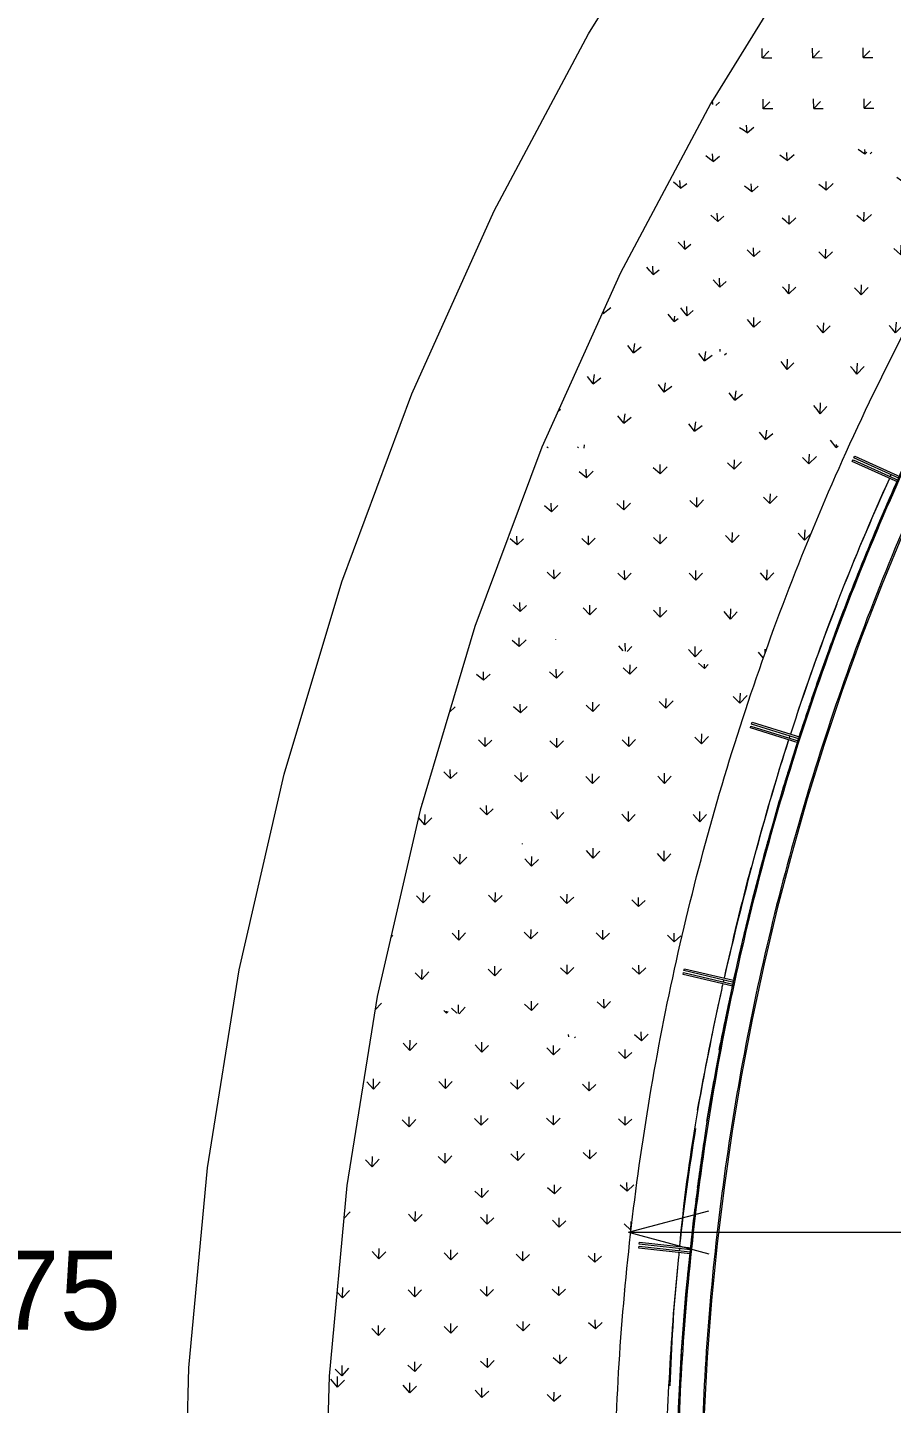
# Model space of a CAD drawing. Header units: millimetres. Extents: x 12827 to 178996, y -27589 to 73652.
# Drawn here: x 92628 to 96932, y 51820 to 58676 of the extents above; entities that cross this region are included whole.
import ezdxf

# ---------------------------------------------------------------- set-up
doc = ezdxf.new("R2010")
doc.units = ezdxf.units.MM
for name, color, linetype, lineweight in [('A-ANNO-NOTE', 131, 'Continuous', 25), ('A-FLOR', 192, 'Continuous', 9), ('A-FLOR-HRAL', 11, 'Continuous', 9), ('A-FLOR-LEVL', 51, 'Continuous', 9), ('A-FLOR-PATT', 8, 'Continuous', 9), ('G-ANNO-TEXT', 231, 'Continuous', 5)]:
    doc.layers.add(name, color=color, linetype=linetype, lineweight=lineweight)
doc.styles.add('Arial_1', font='arial.ttf', dxfattribs={"height": 393.413174})

# ---------------------------------------------------------------- blocks, each defined once
blk = doc.blocks.new('FP_117-Copy of 1_F')
at = {"layer": 'A-FLOR-PATT'}
for p, q in [((94203.6, 52741.8), (94235, 52774.9)), ((94559.3, 52727.1), (94526, 52763.8)), ((94559.3, 52727.1), (94559.8, 52777.1)), ((94559.3, 52727.1), (94593.2, 52761.1)), ((94917.5, 52713.8), (94884.3, 52749)), ((94917.5, 52713.8), (94918, 52761.5)), ((94917.5, 52713.8), (94951.4, 52746.1)), ((95275.7, 52699.3), (95242.5, 52733)), ((95275.7, 52699.3), (95276.2, 52744.8)), ((95275.7, 52699.3), (95309.7, 52729.9)), ((95633.9, 52683.5), (95634.5, 52726.7)), ((95633.9, 52683.5), (95600.7, 52715.7)), ((95633.9, 52683.5), (95634, 52683.6)), ((94378.5, 52540.9), (94378.9, 52591.8)), ((94737, 52536.7), (94737.3, 52585.4)), ((94378.5, 52540.9), (94345.2, 52577.4)), ((94378.5, 52540.9), (94412.4, 52576.4)), ((94737, 52536.7), (94703.6, 52571.7)), ((94737, 52536.7), (94770.8, 52570.5)), ((95095.4, 52531.3), (95061.9, 52564.8)), ((95095.4, 52531.3), (95095.6, 52577.7)), ((95095.4, 52531.3), (95129.1, 52563.4)), ((95453.7, 52524.6), (95420.2, 52556.7)), ((95453.7, 52524.6), (95453.8, 52568.8)), ((95453.7, 52524.6), (95487.4, 52555)), ((94197.6, 52346.7), (94198, 52398.6)), ((94197.6, 52346.7), (94231.5, 52383.7)), ((94556.9, 52351.6), (94523.3, 52386.4)), ((94556.9, 52351.6), (94557.1, 52401.2)), ((94556.9, 52351.6), (94590.7, 52386.9)), ((94916, 52355.2), (94882.3, 52388.6)), ((94916, 52355.2), (94916, 52402.6)), ((94916, 52355.2), (94949.6, 52388.8)), ((95275.1, 52357.6), (95241.2, 52389.5)), ((95275.1, 52357.6), (95274.8, 52402.7)), ((95275.1, 52357.6), (95308.5, 52389.5)), ((95603.3, 52386.2), (95600, 52389.2)), ((94197.6, 52346.7), (94169.5, 52377.3)), ((94376.3, 52158.5), (94342.7, 52193.1)), ((94376.3, 52158.5), (94376.5, 52209)), ((94376.3, 52158.5), (94410.3, 52195.3)), ((94736.8, 52171.1), (94702.9, 52204.2)), ((94736.8, 52171.1), (94736.7, 52219.4)), ((94736.8, 52171.1), (94770.5, 52206.2)), ((95097.1, 52182.5), (95063, 52214.2)), ((95097.1, 52182.5), (95096.6, 52228.6)), ((95097.1, 52182.5), (95130.5, 52215.9)), ((95457.2, 52192.6), (95422.8, 52222.9)), ((95457.2, 52192.6), (95456.3, 52236.5)), ((95457.2, 52192.6), (95490.3, 52224.4)), ((94919.2, 51999.3), (94918.5, 52046.4)), ((95281.1, 52018.5), (95246.3, 52048.5)), ((95281.1, 52018.5), (95279.9, 52063.3)), ((95281.1, 52018.5), (95314.1, 52051.7)), ((94193.8, 51958.3), (94160.9, 51991.9)), ((94194.6, 51958.3), (94195, 52008.9)), ((94195.4, 51958.3), (94228.8, 51995.7)), ((94557.1, 51979), (94523, 52012)), ((94557.1, 51979), (94556.9, 52028.2)), ((94557.1, 51979), (94590.9, 52015.6)), ((94919.2, 51999.3), (94884.8, 52030.9)), ((94919.2, 51999.3), (94952.6, 52034.3))]:
    blk.add_line(p, q, dxfattribs=at)
blk = doc.blocks.new('FP_118-Copy of 1_F')
at = {"layer": 'A-FLOR-PATT'}
for p, q in [((94172.7, 51901.3), (94139.1, 51942.2)), ((94172.7, 51901.3), (94172.8, 51954.9)), ((94172.7, 51901.3), (94206.5, 51936.2)), ((94532.1, 51873.6), (94498.7, 51911.8)), ((94532.1, 51873.6), (94532.5, 51924)), ((94532.1, 51873.6), (94566.1, 51906.7)), ((94891.2, 51850.7), (94891.7, 51898)), ((94891.2, 51850.7), (94857.9, 51886.3)), ((94891.2, 51850.7), (94925.2, 51882)), ((95250, 51832.6), (95216.8, 51865.5)), ((95250, 51832.6), (95250.7, 51876.8)), ((95250, 51832.6), (95284.1, 51862.2)), ((94351.8, 51691.1), (94318.3, 51729.5)), ((94351.8, 51691.1), (94352, 51743)), ((94351.8, 51691.1), (94385.6, 51726.1)), ((94710.5, 51677.5), (94677.1, 51713.3)), ((94710.5, 51677.5), (94710.8, 51726.3)), ((94710.5, 51677.5), (94744.3, 51710.8)), ((95069.2, 51668.8), (95035.7, 51701.9)), ((95069.2, 51668.8), (95069.4, 51714.4)), ((95069.2, 51668.8), (95103, 51700.3)), ((95427.7, 51664.8), (95394.3, 51695.2)), ((95427.7, 51664.8), (95428, 51707.3)), ((95427.7, 51664.8), (95461.5, 51694.5)), ((94172.1, 51498.4), (94138.6, 51536.9)), ((94172.1, 51498.4), (94172.2, 51551.7)), ((94172.1, 51498.4), (94205.8, 51535.3)), ((94530.8, 51494.1), (94497.2, 51530)), ((94530.8, 51494.1), (94530.9, 51544.4)), ((94530.8, 51494.1), (94564.5, 51529.3)), ((94889.5, 51494.7), (94855.9, 51527.9)), ((94889.5, 51494.7), (94889.5, 51541.8)), ((94889.5, 51494.7), (94923.1, 51528.1)), ((95248.4, 51500), (95214.6, 51530.6)), ((95248.4, 51500), (95248.2, 51544)), ((95248.4, 51500), (95281.9, 51531.7)), ((94351.4, 51300.5), (94351.4, 51352.2)), ((94710.5, 51310.3), (94710.4, 51358.9)), ((95069.9, 51325), (95036, 51355.8)), ((95069.9, 51325), (95069.5, 51370.5)), ((95069.9, 51325), (95103.3, 51358.6)), ((95429.7, 51344.4), (95395.5, 51372.6)), ((95429.7, 51344.4), (95429, 51386.8)), ((95429.7, 51344.4), (95462.9, 51376.3)), ((94351.4, 51300.5), (94317.8, 51336.6)), ((94351.4, 51300.5), (94385.1, 51337.6)), ((94710.5, 51310.3), (94676.7, 51343.8)), ((94710.5, 51310.3), (94744.1, 51345.7)), ((95252.7, 51168.5), (95251.8, 51212.4)), ((94171.8, 51096.7), (94171.9, 51149.8)), ((94531.7, 51115.8), (94497.8, 51149.4)), ((94531.7, 51115.8), (94531.4, 51165.9)), ((94531.7, 51115.8), (94565.2, 51153.1)), ((94891.9, 51139.8), (94857.8, 51170.7)), ((94891.9, 51139.8), (94891.4, 51186.7)), ((94891.9, 51139.8), (94925.3, 51175.3)), ((95252.7, 51168.5), (95218.2, 51196.8)), ((95252.7, 51168.5), (95285.9, 51202.3)), ((94171.8, 51096.7), (94138.2, 51132.9)), ((94171.8, 51096.7), (94205.6, 51135.6))]:
    blk.add_line(p, q, dxfattribs=at)
blk = doc.blocks.new('FP_119-Copy of 1_F')
at = {"layer": 'A-FLOR-PATT'}
for p, q in [((94607.6, 54703), (94575, 54740.5)), ((94607.6, 54703), (94608.9, 54755)), ((94607.6, 54703), (94641.9, 54738.8)), ((94782, 54506.7), (94749.2, 54542.9)), ((94782, 54506.7), (94783, 54557.2)), ((94782, 54506.7), (94816.2, 54541.8)), ((95138.9, 54497.6), (95106, 54533.3)), ((95138.9, 54497.6), (95139.6, 54546.1)), ((95138.9, 54497.6), (95172.8, 54530.5)), ((94598.7, 54314.7), (94599.8, 54365.8)), ((94958, 54317.4), (94958.6, 54366.5)), ((94598.7, 54314.7), (94565.7, 54350.2)), ((94598.7, 54314.7), (94633.2, 54351.3)), ((94958, 54317.4), (94924.8, 54352.4)), ((94958, 54317.4), (94991.9, 54351.8)), ((95315.3, 54311.4), (95282.1, 54345.8)), ((95315.3, 54311.4), (95315.6, 54358.5)), ((95315.3, 54311.4), (95348.9, 54343.6)), ((95671, 54296.6), (95637.8, 54330.4)), ((95671, 54296.6), (95671.1, 54341.7)), ((95671, 54296.6), (95704.4, 54326.6)), ((94776.1, 54129.2), (94742.7, 54163.5)), ((94776.1, 54129.2), (94776.7, 54178.9)), ((94776.1, 54129.2), (94810.3, 54165.1)), ((95136, 54135), (95102.5, 54168.6)), ((95136, 54135), (95136.1, 54182.7)), ((95136, 54135), (95169.7, 54168.7)), ((95493.7, 54132.1), (95460.1, 54165.2)), ((95493.7, 54132.1), (95493.4, 54177.8)), ((95493.7, 54132.1), (95526.9, 54163.6)), ((95849.6, 54120.5), (95849.1, 54164.2)), ((94437.4, 54140.9), (94448.4, 54152.9)), ((95849.6, 54120.5), (95815.9, 54153)), ((95849.6, 54120.5), (95882.5, 54149.8)), ((94592.4, 53933.2), (94558.7, 53966.8)), ((94592.4, 53933.2), (94593.1, 53983.4)), ((94592.4, 53933.2), (94627, 53970.5)), ((94956, 53950.5), (94922, 53983.5)), ((94956, 53950.5), (94956, 53998.8)), ((94956, 53950.5), (94989.8, 53985.7)), ((95316.6, 53959.3), (95282.5, 53991.7)), ((95316.6, 53959.3), (95316, 54005.6)), ((95316.6, 53959.3), (95349.8, 53992.3)), ((95674.7, 53959.6), (95640.5, 53991.4)), ((95674.7, 53959.6), (95673.7, 54003.9)), ((95674.7, 53959.6), (95707.4, 53990.4)), ((95138.8, 53778.5), (95138, 53825.4)), ((95500.1, 53790.4), (95465.4, 53821.5)), ((95500.1, 53790.4), (95498.8, 53835.3)), ((95500.1, 53790.4), (95532.8, 53822.7)), ((94767.3, 53764.7), (94739.9, 53790.5)), ((94774.2, 53763.2), (94774.2, 53807)), ((94778.2, 53762.4), (94808.5, 53794.9)), ((95138.8, 53778.5), (95104.3, 53810.2)), ((95138.8, 53778.5), (95172.2, 53813)), ((95323.7, 53647.6), (95323.4, 53658.7)), ((95352.5, 53641.5), (95357.9, 53647)), ((95686.9, 53628), (95651.6, 53657.9)), ((95686.9, 53628), (95684.8, 53671.6)), ((95686.9, 53628), (95719.1, 53659.7))]:
    blk.add_line(p, q, dxfattribs=at)
blk = doc.blocks.new('FP_120-Copy of 1_F')
at = {"layer": 'A-FLOR-PATT'}
for p, q in [((94359.5, 53781.1), (94391.2, 53814.3)), ((94714.5, 53764.6), (94702.3, 53778.2)), ((94714.5, 53764.6), (94714.6, 53775.6)), ((94714.5, 53764.6), (94723.7, 53773.7)), ((94532.8, 53579.7), (94499.8, 53616.4)), ((94532.8, 53579.7), (94533.6, 53630.6)), ((94532.8, 53579.7), (94566.9, 53615)), ((94890.6, 53571.3), (94891.1, 53620.1)), ((94890.6, 53571.3), (94857.5, 53606.9)), ((94890.6, 53571.3), (94924.5, 53604.6)), ((95247.9, 53557.8), (95214.7, 53592.3)), ((95247.9, 53557.8), (95248.3, 53604.4)), ((95247.9, 53557.8), (95281.7, 53589)), ((95604.8, 53539.1), (95571.7, 53572.6)), ((95604.8, 53539.1), (95605.3, 53583.5)), ((95604.8, 53539.1), (95638.6, 53568.3)), ((94350.6, 53386.8), (94317.5, 53423)), ((94350.6, 53386.8), (94351.4, 53438.4)), ((94350.6, 53386.8), (94384.8, 53423.6)), ((94709.8, 53389), (94676.5, 53424.1)), ((94709.8, 53389), (94710.2, 53438.5)), ((94709.8, 53389), (94743.7, 53423.8)), ((95068.1, 53386.1), (95034.7, 53420.2)), ((95068.1, 53386.1), (95068.3, 53433.5)), ((95068.1, 53386.1), (95101.8, 53418.9)), ((95425.7, 53378.2), (95392.2, 53411.3)), ((95425.7, 53378.2), (95425.7, 53423.4)), ((95425.7, 53378.2), (95459.2, 53409)), ((94528.3, 53198.5), (94494.8, 53233.2)), ((94528.3, 53198.5), (94528.8, 53248.8)), ((94528.3, 53198.5), (94562.4, 53234.9)), ((94888.5, 53206.2), (94854.8, 53239.9)), ((94888.5, 53206.2), (94888.5, 53254.4)), ((94888.5, 53206.2), (94922.2, 53240.6)), ((95247.6, 53208.9), (95213.8, 53241.5)), ((95247.6, 53208.9), (95247.3, 53254.9)), ((95247.6, 53208.9), (95281, 53241.3)), ((95605.8, 53206.5), (95571.9, 53238.1)), ((95605.8, 53206.5), (95605.2, 53250.4)), ((95605.8, 53206.5), (95638.9, 53236.9)), ((94708.2, 53018.2), (94708.2, 53067.1)), ((95069.6, 53031.4), (95035.4, 53063.6)), ((95069.6, 53031.4), (95069.1, 53078.2)), ((95069.6, 53031.4), (95103, 53065.3)), ((95429.7, 53039.6), (95395.4, 53070.7)), ((95429.7, 53039.6), (95428.8, 53084.2)), ((95429.7, 53039.6), (95462.7, 53071.5)), ((94345.4, 53000.1), (94311.7, 53034.4)), ((94345.4, 53000.1), (94346, 53051.1)), ((94345.4, 53000.1), (94379.8, 53037.9)), ((94708.2, 53018.2), (94674.3, 53051.4)), ((94708.2, 53018.2), (94742.1, 53054.1)), ((94890.9, 52845.8), (94856.4, 52877.5)), ((94890.9, 52845.8), (94890.3, 52893.3)), ((94890.9, 52845.8), (94924.5, 52881.2)), ((95253.8, 52864.4), (95219, 52895.1)), ((95253.8, 52864.4), (95252.5, 52909.8)), ((95253.8, 52864.4), (95286.8, 52897.8)), ((95615.1, 52878), (95580.1, 52907.7)), ((95615.1, 52878), (95613.4, 52921.3)), ((95615.1, 52878), (95647.6, 52909.5))]:
    blk.add_line(p, q, dxfattribs=at)
blk = doc.blocks.new('FP_121-Copy of 1_F')
at = {"layer": 'A-FLOR-PATT'}
for p, q in [((95077.5, 55592.7), (95042.4, 55621.4)), ((95077.5, 55592.7), (95076.5, 55635.9)), ((95077.5, 55592.7), (95111.2, 55625.2)), ((94900, 55423.5), (94898.8, 55466.4)), ((95262.3, 55434.7), (95227.9, 55464.9)), ((95262.3, 55434.7), (95262, 55479.6)), ((95262.3, 55434.7), (95296.3, 55468.1)), ((95628.6, 55454.3), (95594.6, 55485.1)), ((95628.6, 55454.3), (95629.5, 55501.2)), ((95628.6, 55454.3), (95663.9, 55489.8)), ((95999.6, 55482.1), (95970.2, 55509.6)), ((95999.6, 55482.1), (96000.6, 55504.7)), ((95999.6, 55482.1), (96018.6, 55501.7)), ((94900, 55423.5), (94865.3, 55453.1)), ((94900, 55423.5), (94933, 55454.7)), ((95808.2, 55284.7), (95809.5, 55333.4)), ((96176.6, 55309.3), (96143.6, 55342.3)), ((96176.6, 55309.3), (96179.2, 55359.9)), ((96176.6, 55309.3), (96213.3, 55348)), ((94729.2, 55264.8), (94758.4, 55291.5)), ((95083.3, 55260.7), (95049.2, 55291.9)), ((95083.3, 55260.7), (95082.7, 55305.4)), ((95083.3, 55260.7), (95116.6, 55292.8)), ((95443.9, 55268.4), (95410.1, 55300.2)), ((95443.9, 55268.4), (95444.2, 55315.1)), ((95443.9, 55268.4), (95478.1, 55302.7)), ((95808.2, 55284.7), (95774.7, 55317.1)), ((95808.2, 55284.7), (95843.5, 55321.2)), ((94908, 55094), (94874, 55126.1)), ((94908, 55094), (94907.1, 55138.3)), ((94908, 55094), (94940.7, 55124.7)), ((95264.2, 55089.4), (95230.4, 55122.2)), ((95264.2, 55089.4), (95263.9, 55135.9)), ((95264.2, 55089.4), (95297.5, 55122.4)), ((95623.1, 55093.6), (95589.6, 55127)), ((95623.1, 55093.6), (95623.7, 55142.1)), ((95623.1, 55093.6), (95657.4, 55128.9)), ((95985.3, 55106.5), (95952.2, 55140.6)), ((95985.3, 55106.5), (95986.9, 55157.1)), ((95985.3, 55106.5), (96020.6, 55144.1)), ((94735.3, 54935), (94701.4, 54968)), ((94735.3, 54935), (94734.1, 54978.9)), ((94735.3, 54935), (94767.5, 54964.2)), ((95088.3, 54917.6), (95054.6, 54951.4)), ((95088.3, 54917.6), (95087.6, 54963.8)), ((95088.3, 54917.6), (95121, 54949.3)), ((95443.2, 54909.4), (95409.8, 54943.8)), ((95443.2, 54909.4), (95443.2, 54957.7)), ((95443.2, 54909.4), (95476.6, 54943.4)), ((95800.5, 54910.1), (95767.4, 54945.2)), ((95800.5, 54910.1), (95801.2, 54960.5)), ((95800.5, 54910.1), (95834.7, 54946.4)), ((94592.6, 54808.6), (94596, 54811.6)), ((94915.2, 54753.4), (94881.6, 54788.2)), ((94915.2, 54753.4), (94914.2, 54799.2)), ((94915.2, 54753.4), (94947.5, 54783.6)), ((95267.5, 54732.3), (95266.9, 54780.4)), ((95267.5, 54732.3), (95234, 54767.8)), ((95267.5, 54732.3), (95300.2, 54765)), ((95621.2, 54720.4), (95587.9, 54756.5)), ((95621.2, 54720.4), (95621.2, 54770.6)), ((95621.2, 54720.4), (95654.5, 54755.5)), ((95977, 54717.6), (95943.9, 54754.4)), ((95977, 54717.6), (95977.6, 54770)), ((95977, 54717.6), (96011, 54755)), ((95093.9, 54606.8), (95093.8, 54610.5)), ((95446.4, 54537.9), (95412.8, 54575.1)), ((95446.4, 54537.9), (95445.6, 54587.9)), ((95446.4, 54537.9), (95478.9, 54571.6)), ((95798.9, 54522.4), (95798.7, 54574.6)), ((95798.9, 54522.4), (95765.6, 54560.2)), ((95798.9, 54522.4), (95831.9, 54558.5))]:
    blk.add_line(p, q, dxfattribs=at)
blk = doc.blocks.new('FP_122-Copy of 1_F')
at = {"layer": 'A-FLOR-PATT'}
for p, q in [((95219.1, 56582.6), (95215.5, 56585.2)), ((95219.1, 56582.6), (95218.9, 56585.2)), ((95219.1, 56582.6), (95221.7, 56585.1)), ((95779.5, 56452.8), (95779.2, 56498)), ((96148.9, 56475.5), (96115, 56506.6)), ((96148.9, 56475.5), (96150.3, 56522.8)), ((96148.9, 56475.5), (96184.8, 56511.4)), ((96520.8, 56501.3), (96487.9, 56533.4)), ((96520.8, 56501.3), (96523.8, 56550.4)), ((96520.8, 56501.3), (96558.1, 56538.8)), ((95412.3, 56433.1), (95376.6, 56461.9)), ((95412.3, 56433.1), (95410.5, 56476.3)), ((95412.3, 56433.1), (95445.5, 56465.5)), ((95779.5, 56452.8), (95744.6, 56482.7)), ((95779.5, 56452.8), (95813.9, 56487)), ((95238.1, 56262.9), (95202.8, 56292.4)), ((95238.1, 56262.9), (95236, 56306)), ((95238.1, 56262.9), (95270.4, 56294.4)), ((95598.8, 56273.4), (95564.3, 56304.1)), ((95598.8, 56273.4), (95598, 56318.6)), ((95598.8, 56273.4), (95632.3, 56306.6)), ((95961.5, 56287), (95927.8, 56318.9)), ((95961.5, 56287), (95962.2, 56334.3)), ((95961.5, 56287), (95996.2, 56322)), ((96326.3, 56303.8), (96293.5, 56336.8)), ((96326.3, 56303.8), (96328.5, 56353.1)), ((96326.3, 56303.8), (96362.3, 56340.5)), ((95779.7, 56103.1), (95779.8, 56150.3)), ((96138.5, 56110.5), (96139.8, 56159.8)), ((96499.1, 56121.2), (96467, 56156.3)), ((96499.1, 56121.2), (96501.8, 56172.6)), ((96499.1, 56121.2), (96528.4, 56151.9)), ((95067.5, 56098.1), (95032.7, 56128.4)), ((95067.5, 56098.1), (95065.3, 56141)), ((95067.5, 56098.1), (95099.3, 56128.5)), ((95422.8, 56098.9), (95388.5, 56130.5)), ((95422.8, 56098.9), (95421.7, 56144)), ((95422.8, 56098.9), (95455.5, 56131.2)), ((95779.7, 56103.1), (95746.2, 56135.8)), ((95779.7, 56103.1), (95813.4, 56137.2)), ((96138.5, 56110.5), (96105.6, 56144.4)), ((96138.5, 56110.5), (96173.2, 56146.4)), ((95250.7, 55929.8), (95216.7, 55962.2)), ((95250.7, 55929.8), (95249.3, 55974.7)), ((95250.7, 55929.8), (95282.7, 55961.1)), ((95602.8, 55924), (95569.3, 55957.7)), ((95602.8, 55924), (95602.4, 55971.2)), ((95602.8, 55924), (95635.6, 55957.2)), ((95956.4, 55921.7), (95923.5, 55956.6)), ((95956.4, 55921.7), (95957, 55971.1)), ((95956.4, 55921.7), (95990.1, 55956.7)), ((96311.5, 55922.7), (96279.3, 55958.8)), ((96311.5, 55922.7), (96313.3, 55974.3)), ((96311.5, 55922.7), (96346.2, 55959.6)), ((95081.7, 55766.2), (95080.1, 55811)), ((95081.7, 55766.2), (95047.9, 55799.5)), ((95081.7, 55766.2), (95113.2, 55796.4)), ((95429.9, 55750.3), (95396.6, 55784.8)), ((95429.9, 55750.3), (95429.1, 55797.4)), ((95429.9, 55750.3), (95462.1, 55782.4)), ((95779.3, 55737.8), (95746.4, 55773.6)), ((95779.3, 55737.8), (95779.3, 55787.2)), ((95779.3, 55737.8), (95812.2, 55771.9)), ((96129.9, 55728.8), (96097.6, 55765.9)), ((96129.9, 55728.8), (96130.8, 55780.4)), ((96129.9, 55728.8), (96163.6, 55764.8)), ((95259.2, 55626), (95259.1, 55629)), ((95606.4, 55569.2), (95605.9, 55608.4)), ((95595.9, 55570.9), (95573.5, 55595.9)), ((95615, 55567.8), (95638.6, 55592.2)), ((95953.6, 55539.8), (95921, 55577.8)), ((95953.6, 55539.8), (95953.7, 55591.4)), ((95953.6, 55539.8), (95986.3, 55574.8)), ((96292.6, 55535), (96269.5, 55563.3)), ((96302.3, 55562.2), (96302.5, 55577.9))]:
    blk.add_line(p, q, dxfattribs=at)
blk = doc.blocks.new('FP_123-Copy of 1_F')
at = {"layer": 'A-FLOR-PATT'}
for p, q in [((96194, 58164.3), (96175, 58176.8)), ((96213.1, 58151.9), (96194, 58164.3)), ((96213.1, 58151.9), (96208.9, 58188.9)), ((96213.1, 58151.9), (96245.5, 58179.7)), ((96799.7, 58044.7), (96766.4, 58067.7)), ((96025.8, 58022.5), (96007.5, 58036.1)), ((96044.1, 58008.7), (96025.8, 58022.5)), ((96044.1, 58008.7), (96040.1, 58046.3)), ((96044.1, 58008.7), (96075.2, 58034.9)), ((96394.2, 58027), (96375.7, 58040.2)), ((96412.6, 58013.6), (96394.2, 58027)), ((96412.6, 58013.6), (96410.4, 58053.7)), ((96412.6, 58013.6), (96446.7, 58044)), ((96799.7, 58044.7), (96799.6, 58057.4)), ((96799.7, 58044.7), (96809.9, 58054.2)), ((96995.5, 57901.6), (96997.2, 57946.9)), ((96995.5, 57901.6), (97034.3, 57938.5)), ((95864.1, 57890.2), (95846.5, 57905.2)), ((95881.6, 57875.2), (95864.1, 57890.2)), ((95881.6, 57875.2), (95877.8, 57913.3)), ((95881.6, 57875.2), (95911.6, 57899.5)), ((96218, 57871.7), (96200.2, 57886.2)), ((96235.7, 57857.1), (96218, 57871.7)), ((96235.7, 57857.1), (96233.5, 57897.7)), ((96235.7, 57857.1), (96268.3, 57885.7)), ((96588.5, 57880.4), (96570.5, 57894.5)), ((96606.4, 57866.2), (96588.5, 57880.4)), ((96606.4, 57866.2), (96606, 57909.2)), ((96606.4, 57866.2), (96641.9, 57899)), ((96977.4, 57915.4), (96959.2, 57929.1)), ((96995.5, 57901.6), (96977.4, 57915.4)), ((97185.6, 57749.3), (97189, 57797.6)), ((95750.7, 57771.9), (95753.7, 57774.2)), ((96049, 57725.7), (96031.8, 57741.5)), ((96066.1, 57709.8), (96049, 57725.7)), ((96066.1, 57709.8), (96063.9, 57751)), ((96066.1, 57709.8), (96097.3, 57736.6)), ((96404.8, 57711.4), (96387.5, 57726.9)), ((96422.1, 57695.9), (96421.5, 57739.7)), ((96422.1, 57695.9), (96456, 57727.2)), ((96777.2, 57724.5), (96759.8, 57739.5)), ((96794.7, 57709.4), (96795.9, 57755.5)), ((96794.7, 57709.4), (96831.6, 57744.9)), ((97168, 57764), (97150.4, 57778.5)), ((97185.6, 57749.3), (97168, 57764)), ((97185.6, 57749.3), (97225.8, 57788.7)), ((96422.1, 57695.9), (96404.8, 57711.4)), ((96794.7, 57709.4), (96777.2, 57724.5)), ((95886.2, 57589.4), (95869.7, 57606.6)), ((95902.7, 57572.2), (95886.2, 57589.4)), ((95902.7, 57572.2), (95900.6, 57614)), ((95902.7, 57572.2), (95932.9, 57597.2)), ((96977.7, 57543.2), (96980.5, 57592.4)), ((96229.1, 57551.3), (96212.4, 57568.1)), ((96245.8, 57534.5), (96229.1, 57551.3)), ((96245.8, 57534.5), (96245.1, 57578.9)), ((96245.8, 57534.5), (96278.3, 57564)), ((96586.7, 57541.5), (96569.8, 57557.9)), ((96603.5, 57525.1), (96586.7, 57541.5)), ((96603.5, 57525.1), (96604.4, 57572)), ((96603.5, 57525.1), (96638.6, 57559)), ((96960.7, 57559.2), (96943.7, 57575.1)), ((96977.7, 57543.2), (96960.7, 57559.2)), ((96977.7, 57543.2), (97015.8, 57581.3)), ((95728.8, 57463.5), (95712.8, 57482)), ((95744.8, 57444.8), (95728.8, 57463.5)), ((95744.8, 57444.8), (95742.8, 57487.2)), ((95744.8, 57444.8), (95774.1, 57467.9)), ((96060.5, 57400.6), (96044.3, 57418.7)), ((96076.6, 57382.4), (96060.5, 57400.6)), ((96076.6, 57382.4), (96075.7, 57427.5)), ((96076.6, 57382.4), (96107.8, 57410.2)), ((96404.9, 57367), (96388.6, 57384.7)), ((96421.1, 57349.2), (96421.7, 57396.9)), ((96780.2, 57344.5), (96782.5, 57394.7)), ((97123.3, 57400.4), (97122.7, 57401)), ((96421.1, 57349.2), (96404.9, 57367)), ((96421.1, 57349.2), (96454.7, 57381.5)), ((96763.8, 57361.9), (96747.4, 57379.1)), ((96780.2, 57344.5), (96763.8, 57361.9)), ((96780.2, 57344.5), (96816.5, 57381.2)), ((95897.9, 57259.8), (95882.2, 57279.3)), ((95913.6, 57240.1), (95897.9, 57259.8)), ((95913.6, 57240.1), (95912.6, 57285.9)), ((95913.6, 57240.1), (95943.7, 57266)), ((96230.8, 57201.6), (96215, 57220.6)), ((96246.6, 57182.4), (96230.8, 57201.6)), ((96246.6, 57182.4), (96246.9, 57230.8)), ((96246.6, 57182.4), (96278.8, 57212.9)), ((96576.4, 57172.7), (96560.5, 57191.4)), ((96592.3, 57154), (96594.1, 57205)), ((96592.3, 57154), (96626.8, 57189.1)), ((96936.5, 57172.3), (96920.5, 57190.5)), ((96952.5, 57154.1), (96956.1, 57207.5)), ((96952.5, 57154.1), (96989.7, 57193.5)), ((96592.3, 57154), (96576.4, 57172.7)), ((96952.5, 57154.1), (96936.5, 57172.3)), ((96079, 57061), (96079, 57074.2)), ((96100, 57044.5), (96109.9, 57053.8)), ((96397.5, 56992.2), (96382, 57012.3)), ((96413, 56972), (96397.5, 56992.2)), ((96413, 56972), (96414.3, 57023.9)), ((96413, 56972), (96446, 57005.5)), ((96744, 56968.2), (96728.5, 56987.8)), ((96759.5, 56948.5), (96762.5, 57002.9)), ((96759.5, 56948.5), (96795, 56986.5)), ((96759.5, 56948.5), (96744, 56968.2)), ((96560.9, 56772.4), (96545.7, 56793.5)), ((96576, 56751.3), (96560.9, 56772.4)), ((96576, 56751.3), (96578.4, 56806.5)), ((96576, 56751.3), (96609.8, 56787.6)), ((96706.6, 56563.6), (96706.3, 56564.1))]:
    blk.add_line(p, q, dxfattribs=at)
blk = doc.blocks.new('FP_124-Copy of 1_F')
at = {"layer": 'A-FLOR-PATT'}
for p, q in [((97106.8, 59783.1), (97065.6, 59806.7)), ((97106.8, 59783.1), (97097.2, 59816.9)), ((97106.8, 59783.1), (97134.9, 59807.9)), ((96960.8, 59655.4), (96936.6, 59672.9)), ((96960.8, 59655.4), (96952.7, 59691)), ((96960.8, 59655.4), (96987.7, 59678.8)), ((97324.6, 59655.2), (97284, 59679.5)), ((97324.6, 59655.2), (97317.7, 59692.2)), ((97324.6, 59655.2), (97356, 59683.8)), ((97161.6, 59506.5), (97124.2, 59534.7)), ((97161.6, 59506.5), (97156, 59545.4)), ((97161.6, 59506.5), (97191.6, 59533.9)), ((97539.3, 59523.8), (97499.2, 59548.7)), ((97539.3, 59523.8), (97535.2, 59564)), ((97539.3, 59523.8), (97573.9, 59556.3)), ((97005.9, 59364.4), (96971.5, 59396.7)), ((97005.9, 59364.4), (97001.5, 59405.3)), ((97005.9, 59364.4), (97034.6, 59390.5)), ((97359.6, 59353.9), (97322.7, 59382.8)), ((97359.6, 59353.9), (97356.5, 59396.1)), ((97359.6, 59353.9), (97392.6, 59385.3)), ((97750.9, 59388.7), (97711.5, 59414.3)), ((97750.9, 59388.7), (97749.5, 59432.2)), ((97750.9, 59388.7), (97788.8, 59425.1)), ((96856.9, 59229.6), (96825.2, 59266.1)), ((96856.9, 59229.6), (96853.6, 59272.5)), ((96856.9, 59229.6), (96884.4, 59254.3)), ((97188.3, 59189.8), (97186.3, 59234.2)), ((97554.7, 59197.5), (97554.1, 59243.2)), ((97959.6, 59250), (97920.7, 59276.3)), ((97959.6, 59250), (97960.8, 59296.7)), ((97959.6, 59250), (98000.7, 59290.3)), ((97188.3, 59189.8), (97154.3, 59222.8)), ((97188.3, 59189.8), (97219.8, 59220.1)), ((97554.7, 59197.5), (97518.3, 59227.1)), ((97554.7, 59197.5), (97590.7, 59233)), ((96713.9, 59102.4), (96684.6, 59143.4)), ((96713.9, 59102.4), (96711.6, 59147.4)), ((96713.9, 59102.4), (96740.3, 59125.6)), ((98165.2, 59107.7), (98126.9, 59134.6)), ((98165.2, 59107.7), (98169.1, 59157.7)), ((98165.2, 59107.7), (98209.5, 59151.9)), ((97024.9, 59032.1), (96993.6, 59069.4)), ((97024.9, 59032.1), (97023.8, 59078.6)), ((97024.9, 59032.1), (97055, 59061.2)), ((97368.1, 59011.3), (97334.6, 59045)), ((97368.1, 59011.3), (97368.3, 59059.2)), ((97368.1, 59011.3), (97402.3, 59045.8)), ((97747, 59037.3), (97711.1, 59067.7)), ((97747, 59037.3), (97748.9, 59086.4)), ((97747, 59037.3), (97786, 59076.9)), ((96868.7, 58881.3), (96839.8, 58923)), ((96868.7, 58881.3), (96868.4, 58930)), ((96868.7, 58881.3), (96897.5, 58909)), ((97936.5, 58873.4), (97901.2, 58904.4)), ((97936.5, 58873.4), (97940.9, 58925.8)), ((97936.5, 58873.4), (97978.5, 58917.1)), ((97190.5, 58830.6), (97159.6, 58868.7)), ((97190.5, 58830.6), (97191.5, 58880.7)), ((97190.5, 58830.6), (97223.1, 58864)), ((97545.2, 58828.8), (97512.2, 58863.3)), ((97545.2, 58828.8), (97547.8, 58880.2)), ((97545.2, 58828.8), (97582.3, 58867.6)), ((97021.4, 58656), (96992.9, 58698.5)), ((97021.4, 58656), (97023, 58708.4)), ((97021.4, 58656), (97052.5, 58688.2)), ((97719.9, 58642.3), (97724.7, 58697.3)), ((97719.9, 58642.3), (97759.6, 58685.4)), ((97353.8, 58625), (97323.3, 58663.8)), ((97353.8, 58625), (97356.8, 58678.8)), ((97353.8, 58625), (97388.9, 58662.8)), ((97719.9, 58642.3), (97687.3, 58677.6)), ((97172, 58426.4), (97175.5, 58482.7)), ((97172, 58426.4), (97143.9, 58469.8)), ((97172, 58426.4), (97205.3, 58463.2)), ((97514.7, 58415.2), (97484.7, 58454.9)), ((97514.7, 58415.2), (97519.8, 58472.7)), ((97514.7, 58415.2), (97552.3, 58457.5)), ((97320.4, 58192.6), (97292.7, 58236.8)), ((97320.4, 58192.6), (97325.8, 58252.7)), ((97320.4, 58192.6), (97356, 58234)), ((97454.5, 57974.8), (97439.5, 57999.5)), ((97472.4, 58004.1), (97474, 58018.4))]:
    blk.add_line(p, q, dxfattribs=at)
blk = doc.blocks.new('Railings 58 - Railings 95-17990512-Copy of 1_F')
at = {"layer": 'A-FLOR-HRAL', "flags": 128}
for points in [[(96986.8, 56477.3), (96872.3, 56216.6), (96763.6, 55953.3), (96660.9, 55687.7), (96564.2, 55419.8), (96473.5, 55149.9), (96388.9, 54878.1), (96310.4, 54604.3), (96238, 54328.9), (96171.8, 54051.9), (96111.9, 53773.6), (96058.2, 53494.1), (96010.8, 53213.3), (95969.7, 52931.6), (95934.9, 52649), (95906.5, 52365.8), (95884.5, 52082.1), (95868.8, 51797.8), (95859.5, 51513.3), (95856.5, 51244.6)], [(97106.9, 56424.5), (96993, 56165.1), (96884.9, 55903.1), (96782.8, 55638.8), (96686.7, 55372.3), (96596.6, 55103.7), (96512.6, 54833.3), (96434.7, 54560.9), (96362.9, 54286.8), (96297.4, 54011.2), (96238.1, 53734.3), (96185, 53456.1), (96138.3, 53176.8), (96097.8, 52896.4), (96063.6, 52615.2), (96035.8, 52333.5), (96014.4, 52051.2), (95999.3, 51768.4), (95990.7, 51485.3), (95988.3, 51246)], [(96149.9, 53914.8), (96149.9, 53914.9), (96149.9, 53914.9), (96149.9, 53915), (96149.9, 53915.1), (96149.9, 53915.1), (96150, 53915.2), (96150, 53915.2), (96150, 53915.3), (96150, 53915.4), (96150, 53915.4), (96150, 53915.5), (96150, 53915.6), (96150.1, 53915.6), (96150.1, 53915.7), (96150.1, 53915.7), (96150.1, 53915.8)]]:
    blk.add_lwpolyline(points, dxfattribs=at)
at = {"layer": 'A-FLOR-HRAL'}
for points in [[(96993.1, 56474.9), (96807.8, 56065.7), (96480.8, 55227.5), (96126.2, 53925.2), (95911.6, 52592.8), (95863.5, 51694.3), (95863.4, 51245.1)], [(97100.7, 56427.6), (96917.1, 56022.1), (96593.2, 55191.7), (96241.9, 53901.6), (96029.3, 52581.5), (95981.6, 51691.4), (95981.4, 51246.3)], [(96987.1, 56477.1), (96956.9, 56410.5), (96927.4, 56343.7), (96898.4, 56276.6)], [(96895.8, 56270.6), (96855.9, 56178.2), (96817, 56085.2), (96779.1, 55991.9)], [(96760.7, 55945.1), (96722.5, 55849.4), (96685.3, 55753.2), (96649.4, 55656.6)], [(96777.5, 55987), (96772.6, 55974.7), (96767.6, 55962.4), (96762.7, 55950.1)], [(96632.2, 55609.2), (96596.8, 55512.5), (96562.3, 55415.3), (96529.4, 55317.7)], [(96647.8, 55651.6), (96643.2, 55639.2), (96638.7, 55626.8), (96634.1, 55614.3)], [(96513.3, 55269.8), (96481, 55173.4), (96450.3, 55076.4), (96420.9, 54979.1)], [(96404, 54927.2), (96374.5, 54829.9), (96346.6, 54732.1), (96319.8, 54634.1)], [(96411.3, 54951.2), (96409.4, 54945), (96407.5, 54938.8), (96405.6, 54932.6)], [(96417.9, 54972.7), (96416.4, 54967.7), (96414.8, 54962.7), (96413.3, 54957.7)], [(96304.5, 54581.7), (96277.7, 54483.6), (96252.6, 54385.1), (96228.3, 54286.3)], [(96311.1, 54605.8), (96309.4, 54599.6), (96307.7, 54593.3), (96306, 54587.1)], [(96317.1, 54627.5), (96315.7, 54622.5), (96314.3, 54617.5), (96312.9, 54612.5)], [(96220.7, 54257.8), (96219.1, 54251.5), (96217.6, 54245.2), (96216.1, 54238.9)], [(96226, 54279.6), (96224.8, 54274.6), (96223.6, 54269.6), (96222.4, 54264.6)], [(96140.2, 53907.3), (96138.8, 53901), (96137.5, 53894.7), (96136.1, 53888.4)], [(96144.9, 53929.3), (96143.8, 53924.3), (96142.7, 53919.2), (96141.6, 53914.2)], [(96134.9, 53882.8), (96113.5, 53782.1), (96092.2, 53681.2), (96071.8, 53580.1)], [(96073.3, 53574.4), (96070.9, 53561.5), (96068.5, 53548.6), (96066.1, 53535.7)], [(96065.1, 53530), (96046.5, 53428.7), (96028.1, 53327.3), (96011, 53225.7)], [(96012.2, 53220.1), (96010.1, 53207.1), (96008.1, 53194.1), (96006, 53181.2)], [(96005.2, 53175.4), (95990.9, 53082.5), (95976.7, 52989.4), (95964.1, 52896.2)], [(95961.4, 52866.5), (95960.8, 52861.5), (95960.1, 52856.4), (95959.5, 52851.4)], [(95964.3, 52888.7), (95963.7, 52883.7), (95963, 52878.7), (95962.4, 52873.7)], [(95958.6, 52844.2), (95957.8, 52837.8), (95957, 52831.5), (95956.1, 52825.1)], [(95915.7, 52461.8), (95906.7, 52368.3), (95900.3, 52274.6), (95895.4, 52180.8)], [(95920.2, 52506.8), (95918.9, 52493.8), (95917.6, 52480.8), (95916.4, 52467.7)], [(95891.2, 52173.4), (95890.8, 52168.4), (95890.4, 52163.4), (95890.1, 52158.4)], [(95886.2, 52103.4), (95879.8, 52009.7), (95875.9, 51915.9), (95873, 51822)], [(95887.9, 52128.6), (95887.5, 52122.2), (95887.1, 52115.8), (95886.6, 52109.4)], [(95889.5, 52151), (95889.2, 52146), (95888.8, 52141), (95888.5, 52135.9)]]:
    blk.add_open_spline(points, degree=3, dxfattribs=at)
for points, knots in [([(96527.7, 55312.7), (96527, 55310.7), (96522.8, 55298.2), (96518.6, 55285.6), (96515.1, 55275.1)], [-0.767826783, -0.767826783, -0.767826783, -0.767826783, -0.766666667, -0.760473026, -0.760473026, -0.760473026, -0.760473026]), ([(96214.8, 54233.4), (96203.7, 54187.8), (96180.5, 54088.9), (96157.5, 53989.8), (96145.2, 53936.3)], [-0.55942319, -0.55942319, -0.55942319, -0.55942319, -0.53333333, -0.50287656, -0.50287656, -0.50287656, -0.50287656]), ([(95955.4, 52819.3), (95949.6, 52772.8), (95936.9, 52670.6), (95927.5, 52568.2), (95923.1, 52512.3)], [-0.29271977, -0.29271977, -0.29271977, -0.29271977, -0.26666667, -0.23547562, -0.23547562, -0.23547562, -0.23547562])]:
    blk.add_open_spline(points, degree=3, knots=knots, dxfattribs=at)
blk = doc.blocks.new('Railings 105 - Railings 37-17996493-Copy of 1_F')
at = {"layer": 'A-FLOR-HRAL'}
for p, q in [((98095.2, 80286.5), (98345.3, 80286.5)), ((98095.2, 80276.5), (98095.2, 80286.5)), ((98344.8, 80276.5), (98095.2, 80276.5)), ((98095.2, 80266.5), (98345.5, 80266.5)), ((98095.2, 80256.5), (98095.2, 80266.5)), ((98345.6, 80256.5), (98095.2, 80256.5))]:
    blk.add_line(p, q, dxfattribs=at)
blk = doc.blocks.new('Railings 107 - Railings 37-17998625-Copy of 1_F')
at = {"layer": 'A-FLOR-HRAL'}
for p, q in [((98095.2, 80286.5), (98347.1, 80286.5)), ((98095.2, 80276.5), (98095.2, 80286.5)), ((98347, 80276.5), (98095.2, 80276.5)), ((98095.2, 80266.5), (98346.5, 80266.5)), ((98095.2, 80256.5), (98095.2, 80266.5)), ((98344.5, 80256.5), (98095.2, 80256.5))]:
    blk.add_line(p, q, dxfattribs=at)
blk = doc.blocks.new('Railings 110 - Railings 37-17998700-Copy of 1_F')
at = {"layer": 'A-FLOR-HRAL'}
for p, q in [((98095.2, 80286.5), (98346.9, 80286.5)), ((98095.2, 80276.5), (98095.2, 80286.5)), ((98350.3, 80276.5), (98095.2, 80276.5)), ((98095.2, 80266.5), (98347.3, 80266.5)), ((98095.2, 80256.5), (98095.2, 80266.5)), ((98349.3, 80256.5), (98095.2, 80256.5)), ((98353.8, 80256.5), (98351.1, 80256.5))]:
    blk.add_line(p, q, dxfattribs=at)
blk = doc.blocks.new('Railings 111 - Railings 37-17998787-Copy of 1_F')
at = {"layer": 'A-FLOR-HRAL'}
for p, q in [((98095.2, 80286.5), (98356.3, 80286.5)), ((98095.2, 80276.5), (98095.2, 80286.5)), ((98351.9, 80276.5), (98095.2, 80276.5)), ((98095.2, 80266.5), (98351.8, 80266.5)), ((98095.2, 80256.5), (98095.2, 80266.5)), ((98352.4, 80256.5), (98095.2, 80256.5)), ((98356.6, 80256.5), (98354.2, 80256.5))]:
    blk.add_line(p, q, dxfattribs=at)

msp = doc.modelspace()

# ---------------------------------------------------------------- hatches: boundary and pattern name
at = {"layer": 'A-FLOR-PATT'}
h = msp.add_hatch(dxfattribs=at)
h.set_pattern_fill('FP_1676', color=256, style=0, pattern_type=2)
h.set_pattern_definition([(45.809, (70529.61, 77869.68), (-4.6259, 252.7803), [46.959, -307.225]), (0.268, (70529.6, 77869.68), (-4.6254, 252.7801), [47.159, -204.355]), (91.048, (70529.6, 77869.68), (-251.5106, -1.1743), [47.404, -205.418])])
h.paths.add_polyline_path([(97390.99922, 57869.57612), (96531.82197, 59106.54131), (96029.48092, 58295.91423), (97363.78837, 57878.09677)], flags=0)
h = msp.add_hatch(dxfattribs=at)
h.set_pattern_fill('FP_1675', color=256, style=0, pattern_type=2)
h.set_pattern_definition([(81.967, (69810.6, 69641.23), (-151.7078, 195.5429), [46.938, -307.091]), (37.615, (69810.6, 69641.23), (-151.708, 195.542), [47.62, -206.354]), (127.805, (69810.6, 69641.23), (-201.181, -155.012), [46.405, -201.087])])
h.paths.add_polyline_path([(96706.02591, 56559.92629), (95581.61993, 57453.96214), (95190.19041, 56584.33824), (96548.75093, 56562.45915)], flags=0)

# ---------------------------------------------------------------- linework, layer by layer
at = {"layer": 'A-FLOR'}
for p, q in [((95422.31192, 58645.02502), (95948.9402, 59494.84437)), ((96531.82197, 59106.54131), (96029.48092, 58295.91423)), ((94952.77494, 57762.32334), (95422.31192, 58645.02502)), ((96029.48092, 58295.91423), (95581.61993, 57453.96214)), ((94542.39905, 56850.60703), (94952.77494, 57762.32334)), ((95581.61993, 57453.96214), (95190.19041, 56584.33824)), ((94192.97296, 55913.8413), (94542.39905, 56850.60703)), ((95190.19041, 56584.33824), (94856.89567, 55690.81856)), ((93906.00068, 54956.09452), (94192.97296, 55913.8413)), ((94856.89567, 55690.81856), (94583.172, 54777.28797)), ((93682.74306, 53981.51078), (93906.00068, 54956.09452)), ((94583.172, 54777.28797), (94370.22421, 53847.70955)), ((93524.19436, 52994.34609), (93682.74306, 53981.51078)), ((94370.22421, 53847.70955), (94218.9952, 52906.1191)), ((93430.91763, 51998.15637), (93524.19436, 52994.34609)), ((94218.9952, 52906.1191), (94130.08393, 51956.55226)), ((93403.94951, 50941.19124), (93430.91763, 51998.15637)), ((94130.08393, 51956.55226), (94103.94951, 50932.26256))]:
    msp.add_line(p, q, dxfattribs=at)
for points in [[(96706.02591, 56559.92629), (96909.33252, 57009.1113), (97138.02638, 57446.36756), (97390.99922, 57869.57612)], [(95549.43102, 51199.53863), (95549.43424, 51660.1166), (95598.40156, 52580.78613), (95817.9282, 53946.57714), (96181.09945, 55281.37439), (96516.11527, 56140.32408), (96706.02591, 56559.92629)], [(96929.78345, 56447.99451), (96928.41098, 56444.95591), (96927.03953, 56441.91683), (96925.66909, 56438.87726)], [(96419.31789, 55126.73049), (96293.03765, 54736.67031), (96191.03795, 54339.86968), (96098.10403, 53939.94139)], [(96425.49413, 55145.75695), (96424.46227, 55142.5867), (96423.43218, 55139.41596), (96422.40383, 55136.24473)], [(96095.28608, 53930.24773), (96094.57213, 53926.99161), (96093.8601, 53923.73514), (96093.14953, 53920.47837)], [(95875.73123, 52592.31306), (95875.36707, 52588.99954), (95875.00291, 52585.68595), (95874.63971, 52582.37224)]]:
    msp.add_open_spline(points, degree=3, dxfattribs=at)
for points, knots in [([(96921.56296, 56429.75654), (96740.33141, 56026.83306), (96572.54708, 55601.98505), (96433.10914, 55168.59199), (96428.83808, 55155.22734)], [-0.99451819095, -0.99451819095, -0.99451819095, -0.99451819095, -0.75, -0.74222457262, -0.74222457262, -0.74222457262, -0.74222457262]), ([(96091.01769, 53910.70757), (96089.42035, 53903.36751), (95995.87747, 53471.21801), (95913.10919, 53034.90029), (95875.52984, 52602.32945)], [-0.50415846092, -0.50415846092, -0.50415846092, -0.50415846092, -0.5, -0.25937779791, -0.25937779791, -0.25937779791, -0.25937779791]), ([(95873.56185, 52572.43017), (95872.81479, 52565.533), (95831.18174, 52178.65307), (95812.67296, 51789.83408), (95803.57007, 51407.66808)], [-0.25384099716, -0.25384099716, -0.25384099716, -0.25384099716, -0.25, -0.0384080017, -0.0384080017, -0.0384080017, -0.0384080017])]:
    msp.add_open_spline(points, degree=3, knots=knots, dxfattribs=at)
at = {"layer": 'A-FLOR-LEVL'}
for points in [[(96921.56057, 56429.75168), (96840.93272, 56250.49792), (96763.88596, 56069.48634), (96691.25414, 55886.76854)], [(96929.7827, 56447.99299), (96928.40996, 56444.95386), (96927.03824, 56441.91423), (96925.66753, 56438.8741)], [(96659.32596, 55802.55877), (96588.34628, 55619.21114), (96520.96424, 55434.32706), (96459.01517, 55247.81591)], [(96419.30923, 55126.70569), (96360.4896, 54945.0225), (96307.21736, 54761.81954), (96257.58282, 54577.54736)], [(96424.50127, 55142.70693), (96423.79812, 55140.54476), (96423.09578, 55138.38237), (96422.39426, 55136.21975)], [(96231.50227, 54490.59085), (96182.74213, 54308.09033), (96139.55252, 54124.34178), (96097.81886, 53939.97812)], [(96086.24487, 53888.68185), (96042.70893, 53686.9088), (96000.22782, 53484.39377), (95964.11926, 53280.94358)], [(96091.01814, 53910.70962), (96089.42065, 53903.36887), (96087.8329, 53896.02637), (96086.24515, 53888.68315)], [(96095.28692, 53930.25159), (96094.5729, 53926.99517), (96093.8608, 53923.73839), (96093.15017, 53920.48132)], [(95955.94688, 53191.15847), (95925.24052, 52996.99635), (95895.82328, 52802.30157), (95876.50241, 52606.79609)], [(95865.59, 52496.71806), (95845.58798, 52301.13109), (95835.07732, 52104.94295), (95827.30941, 51908.55189)]]:
    msp.add_open_spline(points, degree=3, dxfattribs=at)
at = {"layer": 'G-ANNO-TEXT', "color": 130}
for q in [(96022.20787, 52780.85612), (96022.20787, 52566.49677), (97025.51198, 52673.67645)]:
    msp.add_line((95622.20787, 52673.67645), q, dxfattribs=at)

# ---------------------------------------------------------------- block references
at = {"layer": 'A-FLOR'}
for name in ['FP_124-Copy of 1_F', 'FP_123-Copy of 1_F', 'FP_122-Copy of 1_F', 'FP_121-Copy of 1_F', 'FP_119-Copy of 1_F', 'FP_120-Copy of 1_F', 'FP_117-Copy of 1_F', 'FP_118-Copy of 1_F']:
    msp.add_blockref(name, (0, 0), dxfattribs=at)
at = {"layer": 'A-FLOR-HRAL'}
msp.add_blockref('Railings 58 - Railings 95-17990512-Copy of 1_F', (0, 0), dxfattribs=at)
for name, p, rotation in [('Railings 105 - Railings 37-17996493-Copy of 1_F', (-25685.43729, 23701.1684), 335.7157465160194), ('Railings 107 - Railings 37-17998625-Copy of 1_F', (-21281.91517, 7699.01568), 342.7157465160292), ('Railings 110 - Railings 37-17998700-Copy of 1_F', (-18018.47201, -1611.07972), 346.7157465160443), ('Railings 111 - Railings 37-17998787-Copy of 1_F', (-10617.47006, -16442.11519), 353.7157465160502)]:
    msp.add_blockref(name, p, dxfattribs=dict(at, rotation=rotation))

# ---------------------------------------------------------------- texts
at = {"layer": 'A-ANNO-NOTE', "lineweight": 5, "insert": (91091.86475, 52581.54022), "char_height": 393.413174, "width": 2385.6, "attachment_point": 1, "line_spacing_factor": 0.938532, "style": 'Arial_1'}
msp.add_mtext('+12.675', dxfattribs=at)

doc.saveas('drawing.dxf')
